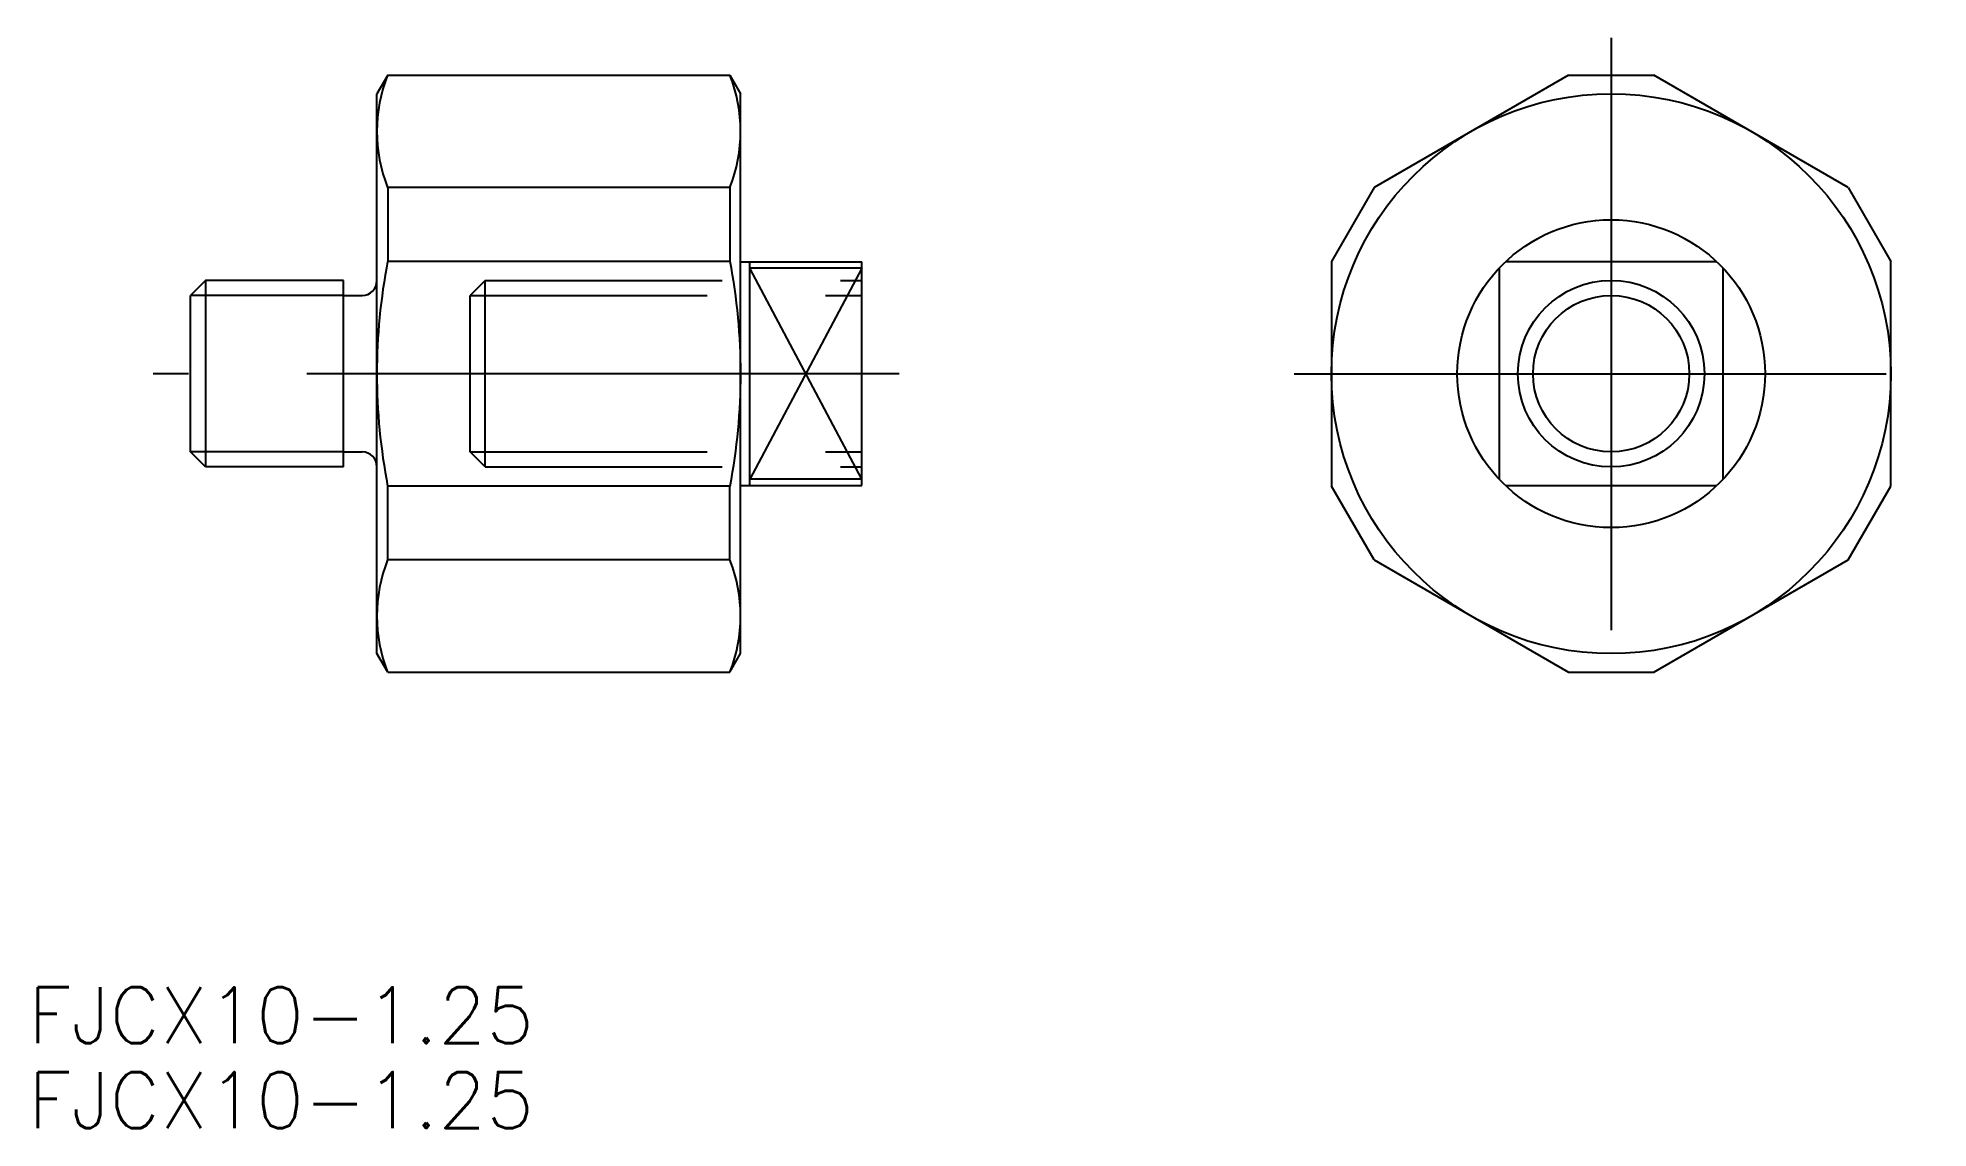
# Model space of a CAD drawing. Extents: x -84 to 17, y -40 to 18.
import ezdxf

# ---------------------------------------------------------------- set-up
doc = ezdxf.new("R2010")
doc.units = 0
doc.linetypes.add('CENTER', pattern=[50.8, 31.75, -6.35, 6.35, -6.35])
doc.linetypes.add('DASHED', pattern=[19.05, 12.7, -6.35])
doc.layers.get('0').update_dxf_attribs({"linetype": 'CONTINUOUS'})
doc.layers.add('CENTER', color=1, linetype='CENTER')
doc.styles.get("Standard").update_dxf_attribs({"font": 'txt.shx', "height": 3, "bigfont": 'bigfont.shx'})

msp = doc.modelspace()

# ---------------------------------------------------------------- linework, layer by layer
at = {"color": 7, "linetype": 'CONTINUOUS'}
for p, q in [((-65.6, 16), (-66.18, 15)), ((-65.6, 16), (-47.25, 16)), ((-47.25, 16), (-46.68, 15)), ((-2.29, 16), (-12.71, 9.98)), ((-2.29, 16), (2.29, 16)), ((12.71, 9.98), (2.29, 16)), ((-66.18, -15), (-66.18, 15)), ((-46.68, -15), (-46.68, 15)), ((-47.25, 9.98), (-65.6, 9.98)), ((-65.6, 9.98), (-65.6, 6.02)), ((-47.25, 9.98), (-47.25, 6.02)), ((-12.71, 9.98), (-15, 6.02)), ((12.71, 9.98), (15, 6.02)), ((-47.25, 6.02), (-65.6, 6.02)), ((-46.68, 6), (-40.18, 6)), ((-46.18, -6), (-46.18, 6)), ((-40.18, 5.66), (-46.18, 5.66)), ((-40.18, -6), (-40.18, 6)), ((-15, 6.02), (-15, -6.02)), ((-6, 5.66), (-6, -5.66)), ((5.66, 6), (-5.66, 6)), ((6, -5.66), (6, 5.66)), ((15, -6.02), (15, 6.02)), ((-75.37, 5), (-76.18, 4.19)), ((-76.18, -4.19), (-76.18, 4.19)), ((-67.98, 5), (-75.37, 5)), ((-75.37, 5), (-75.37, -5)), ((-67.98, -5), (-67.98, 5)), ((-67.98, 4.19), (-66.98, 4.19)), ((-75.37, -5), (-76.18, -4.19)), ((-67.98, -5), (-75.37, -5)), ((-67.98, -4.19), (-66.98, -4.19)), ((-47.25, -6.02), (-65.6, -6.02)), ((-65.6, -9.98), (-65.6, -6.02)), ((-47.25, -9.98), (-47.25, -6.02)), ((-46.68, -6), (-40.18, -6)), ((-40.18, -5.66), (-46.18, -5.66)), ((-12.71, -9.98), (-15, -6.02)), ((-5.66, -6), (5.66, -6)), ((12.71, -9.98), (15, -6.02)), ((-47.25, -9.98), (-65.6, -9.98)), ((-12.71, -9.98), (-2.29, -16)), ((2.29, -16), (12.71, -9.98)), ((-65.6, -16), (-66.18, -15)), ((-47.25, -16), (-46.68, -15)), ((-65.6, -16), (-47.25, -16)), ((-2.29, -16), (2.29, -16))]:
    msp.add_line(p, q, dxfattribs=at)
at = {"color": 3, "linetype": 'CONTINUOUS'}
for p, q in [((-40.18, 5.66), (-46.18, -5.66)), ((-40.18, -5.66), (-46.18, 5.66)), ((-67.98, 4.19), (-76.18, 4.19)), ((-67.98, -4.19), (-76.18, -4.19))]:
    msp.add_line(p, q, dxfattribs=at)
at = {"color": 3, "linetype": 'DASHED'}
for p, q in [((-60.37, 5), (-61.18, 4.19)), ((-61.18, 4.19), (-40.18, 4.19)), ((-61.18, -4.19), (-61.18, 4.19)), ((-60.37, 5), (-40.18, 5)), ((-60.37, -5), (-60.37, 5)), ((-61.18, -4.19), (-40.18, -4.19)), ((-60.37, -5), (-61.18, -4.19)), ((-60.37, -5), (-40.18, -5))]:
    msp.add_line(p, q, dxfattribs=at)
at = {"color": 7, "linetype": 'CONTINUOUS'}
for radius in [15, 8.25, 4.19]:
    msp.add_circle((0, 0), radius, dxfattribs=at)
at = {"color": 3, "linetype": 'CONTINUOUS'}
msp.add_circle((0, 0), 5, dxfattribs=at)
at = {"color": 7, "linetype": 'CONTINUOUS'}
for centre, radius, start, end in [((-58.02, 12.99), 8.16, 158.3558, 201.6442), ((-54.84, 12.99), 8.16, 338.3558, 21.6442), ((-34.4, 0), 31.78, 169.0805, 190.9195), ((-78.45, 0), 31.78, 349.0805, 10.9195), ((-66.98, 4.99), 0.8, 270, 0), ((-66.98, -4.99), 0.8, 0, 90), ((-58.02, -12.99), 8.16, 158.3558, 201.6442), ((-54.84, -12.99), 8.16, 338.3558, 21.6442)]:
    msp.add_arc(centre, radius, start, end, dxfattribs=at)
at = {"layer": 'CENTER', "color": 1, "linetype": 'CENTER'}
for p, q in [((0, 18), (0, -18)), ((-38.18, 0), (-78.18, 0)), ((-17, 0), (17, 0))]:
    msp.add_line(p, q, dxfattribs=at)

# ---------------------------------------------------------------- texts
at = {"color": 7, "linetype": 'CONTINUOUS'}
for p in [(-84.88, -35.88), (-84.88, -40.43)]:
    msp.add_text('FJCX10-1.25', height=3, dxfattribs=at).set_placement(p)

doc.saveas('drawing.dxf')
